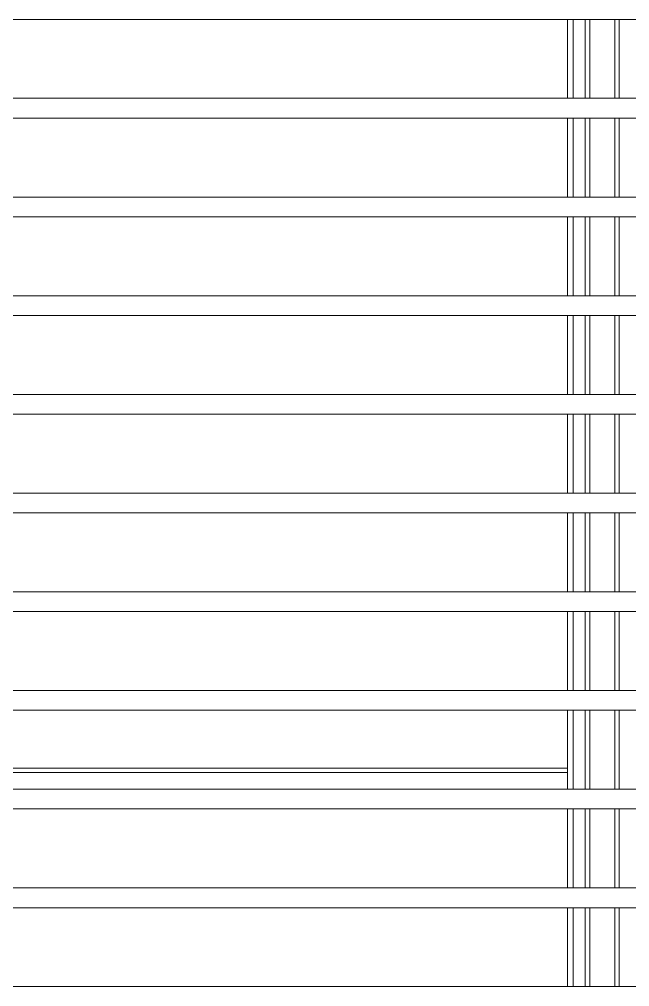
# Model space of a CAD drawing. Header units: metres. Extents: x -101133.8 to -101066.7, y -24899.3 to -24824.7.
# Drawn here: x -101109.9998 to -101109.938, y -24853.5124 to -24853.4144 of the extents above; entities that cross this region are included whole.
import ezdxf

# ---------------------------------------------------------------- set-up
doc = ezdxf.new("R2010")
doc.units = ezdxf.units.M
doc.header["$LTSCALE"] = 0.2
doc.layers.add('CMT-CVC-MATERIEL', color=30, linetype='Continuous')

# ---------------------------------------------------------------- blocks, each defined once
blk = doc.blocks.new('Cassette 600x600')
at = {"linetype": 'Continuous', "lineweight": 13}
for p, q in [((-20143.73, 257.005), (-20417.73, 257.005)), ((-20340.23, 249.005), (-20340.23, 257.005)), ((-20339.677, 249.005), (-20339.677, 257.005)), ((-20338.441, 249.005), (-20338.441, 257.005)), ((-20337.994, 249.005), (-20337.994, 257.005)), ((-20335.466, 249.005), (-20335.466, 257.005)), ((-20335.019, 249.005), (-20335.019, 257.005)), ((-20143.73, 249.005), (-20417.73, 249.005)), ((-20143.73, 247.005), (-20417.73, 247.005)), ((-20340.23, 239.005), (-20340.23, 247.005)), ((-20339.677, 239.005), (-20339.677, 247.005)), ((-20338.441, 239.005), (-20338.441, 247.005)), ((-20337.994, 239.005), (-20337.994, 247.005)), ((-20335.466, 239.005), (-20335.466, 247.005)), ((-20335.019, 239.005), (-20335.019, 247.005)), ((-20143.73, 239.005), (-20417.73, 239.005)), ((-20143.73, 237.005), (-20417.73, 237.005)), ((-20340.23, 229.005), (-20340.23, 237.005)), ((-20339.677, 229.005), (-20339.677, 237.005)), ((-20338.441, 229.005), (-20338.441, 237.005)), ((-20337.994, 229.005), (-20337.994, 237.005)), ((-20335.466, 229.005), (-20335.466, 237.005)), ((-20335.019, 229.005), (-20335.019, 237.005)), ((-20143.73, 229.005), (-20417.73, 229.005)), ((-20143.73, 227.005), (-20417.73, 227.005)), ((-20340.23, 219.005), (-20340.23, 227.005)), ((-20339.677, 219.005), (-20339.677, 227.005)), ((-20338.441, 219.005), (-20338.441, 227.005)), ((-20337.994, 219.005), (-20337.994, 227.005)), ((-20335.466, 219.005), (-20335.466, 227.005)), ((-20335.019, 219.005), (-20335.019, 227.005)), ((-20143.73, 219.005), (-20417.73, 219.005)), ((-20143.73, 217.005), (-20417.73, 217.005)), ((-20340.23, 209.005), (-20340.23, 217.005)), ((-20339.677, 209.005), (-20339.677, 217.005)), ((-20338.441, 209.005), (-20338.441, 217.005)), ((-20337.994, 209.005), (-20337.994, 217.005)), ((-20335.466, 209.005), (-20335.466, 217.005)), ((-20335.019, 209.005), (-20335.019, 217.005)), ((-20143.73, 209.005), (-20417.73, 209.005)), ((-20143.73, 207.005), (-20417.73, 207.005)), ((-20340.23, 199.005), (-20340.23, 207.005)), ((-20339.677, 199.005), (-20339.677, 207.005)), ((-20338.441, 199.005), (-20338.441, 207.005)), ((-20337.994, 199.005), (-20337.994, 207.005)), ((-20335.466, 199.005), (-20335.466, 207.005)), ((-20335.019, 199.005), (-20335.019, 207.005)), ((-20143.73, 199.005), (-20417.73, 199.005)), ((-20143.73, 197.005), (-20417.73, 197.005)), ((-20340.23, 189.005), (-20340.23, 197.005)), ((-20339.677, 189.005), (-20339.677, 197.005)), ((-20338.441, 189.005), (-20338.441, 197.005)), ((-20337.994, 189.005), (-20337.994, 197.005)), ((-20335.466, 189.005), (-20335.466, 197.005)), ((-20335.019, 189.005), (-20335.019, 197.005)), ((-20143.73, 189.005), (-20417.73, 189.005)), ((-20143.73, 187.005), (-20417.73, 187.005)), ((-20340.23, 179.005), (-20340.23, 187.005)), ((-20339.677, 179.005), (-20339.677, 187.005)), ((-20338.441, 179.005), (-20338.441, 187.005)), ((-20337.994, 179.005), (-20337.994, 187.005)), ((-20335.466, 179.005), (-20335.466, 187.005)), ((-20335.019, 179.005), (-20335.019, 187.005)), ((-20443.73, 181.155), (-20340.23, 181.155)), ((-20443.73, 180.695), (-20340.23, 180.695)), ((-20143.73, 179.005), (-20417.73, 179.005)), ((-20143.73, 177.005), (-20417.73, 177.005)), ((-20340.23, 169.005), (-20340.23, 177.005)), ((-20339.677, 169.005), (-20339.677, 177.005)), ((-20338.441, 169.005), (-20338.441, 177.005)), ((-20337.994, 169.005), (-20337.994, 177.005)), ((-20335.466, 169.005), (-20335.466, 177.005)), ((-20335.019, 169.005), (-20335.019, 177.005)), ((-20143.73, 169.005), (-20417.73, 169.005)), ((-20143.73, 167.005), (-20417.73, 167.005)), ((-20340.23, 159.005), (-20340.23, 167.005)), ((-20339.677, 159.005), (-20339.677, 167.005)), ((-20338.441, 159.005), (-20338.441, 167.005)), ((-20337.994, 159.005), (-20337.994, 167.005)), ((-20335.466, 159.005), (-20335.466, 167.005)), ((-20335.019, 159.005), (-20335.019, 167.005)), ((-20143.73, 159.005), (-20417.73, 159.005))]:
    blk.add_line(p, q, dxfattribs=at)

msp = doc.modelspace()

# ---------------------------------------------------------------- block references
at = {"layer": 'CMT-CVC-MATERIEL', "xscale": 0.001, "yscale": 0.001, "zscale": 0.001}
msp.add_blockref('Cassette 600x600', (-101089.604074, -24853.671381), dxfattribs=at)

doc.saveas('drawing.dxf')
